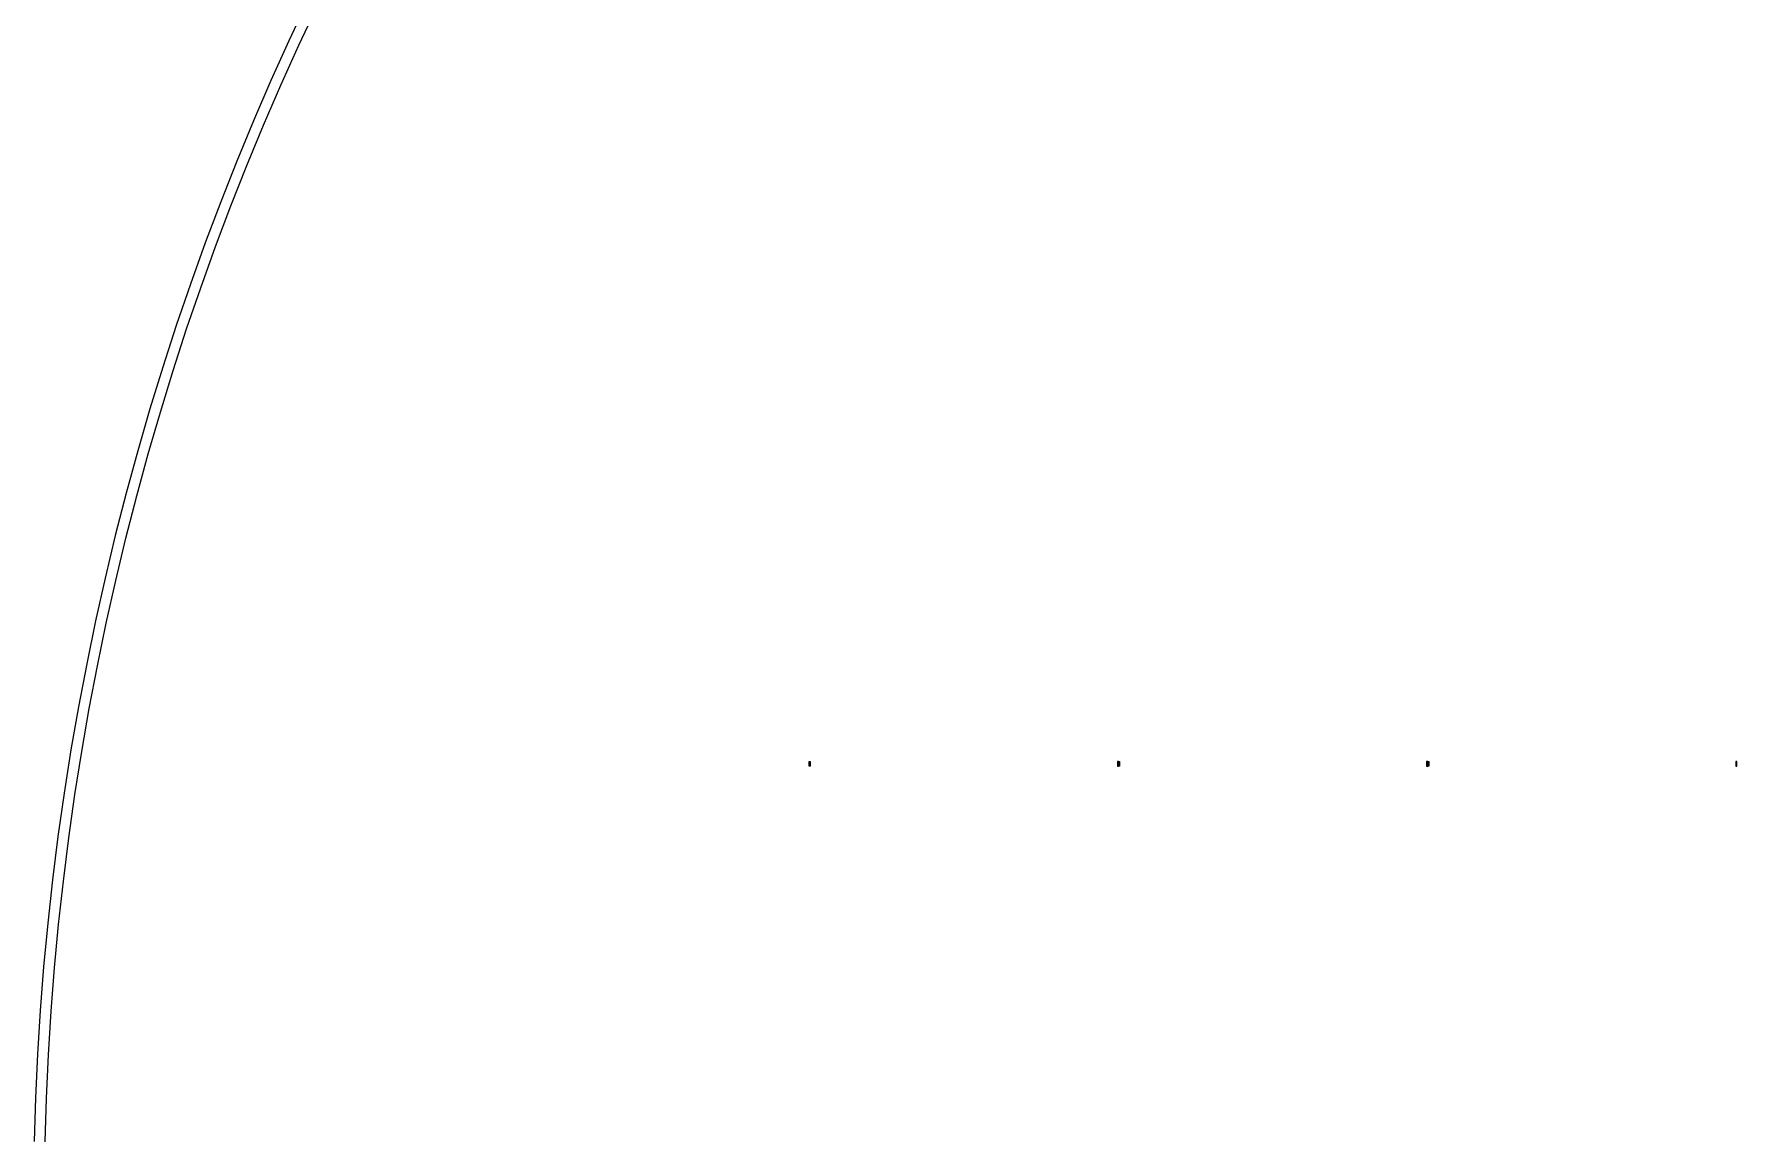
# Model space of a CAD drawing. Extents: x -50899 to 50899, y -48295 to 50898.
# Drawn here: x -50886 to -19775, y 1302 to 21419 of the extents above; entities that cross this region are included whole.
import ezdxf

# ---------------------------------------------------------------- set-up
doc = ezdxf.new("R2010")
doc.units = 0
doc.layers.add('PIN', color=3, linetype='continuous')

# ---------------------------------------------------------------- blocks, each defined once
blk = doc.blocks.new('A')
at = {"layer": 'PIN'}
for points in [[(-100, 32193), (-100, 32273), (-80, 32273), (-80, 32193), (-100, 32193)], [(5550, 32193), (5550, 32273), (5530, 32273), (5530, 32193), (5550, 32193)]]:
    blk.add_lwpolyline(points, dxfattribs=at)
blk = doc.blocks.new('B')
at = {"layer": 'PIN'}
for points in [[(-100, 32193), (-100, 32273), (-80, 32273), (-80, 32193), (-100, 32193)], [(5550, 32193), (5550, 32273), (5530, 32273), (5530, 32193), (5550, 32193)]]:
    blk.add_lwpolyline(points, dxfattribs=at)
blk = doc.blocks.new('C')
at = {"layer": 'PIN'}
for points in [[(-100, 32193), (-100, 32273), (-80, 32273), (-80, 32193), (-100, 32193)], [(5550, 32193), (5550, 32273), (5530, 32273), (5530, 32193), (5550, 32193)]]:
    blk.add_lwpolyline(points, dxfattribs=at)

msp = doc.modelspace()

# ---------------------------------------------------------------- linework, layer by layer
for points in [[(-45890, 22021), (-46230, 21297), (-46559, 20568), (-46877, 19834), (-47183, 19095), (-47477, 18351), (-47759, 17603), (-48030, 16851), (-48289, 16094), (-48536, 15333), (-48770, 14569), (-48993, 13801), (-49204, 13029), (-49403, 12255), (-49589, 11477), (-49763, 10696), (-49925, 9913), (-50075, 9128), (-50212, 8340), (-50337, 7550), (-50449, 6758), (-50549, 5965), (-50637, 5170), (-50712, 4374), (-50774, 3576), (-50824, 2778), (-50862, 1979), (-50886, 1180)], [(-50686, 1175), (-50662, 1971), (-50624, 2767), (-50575, 3562), (-50512, 4356), (-50438, 5149), (-50351, 5941), (-50251, 6732), (-50139, 7520), (-50015, 8307), (-49878, 9092), (-49729, 9874), (-49568, 10654), (-49394, 11432), (-49209, 12206), (-49011, 12978), (-48801, 13747), (-48579, 14512), (-48345, 15273), (-48099, 16031), (-47841, 16784), (-47572, 17534), (-47290, 18279), (-46997, 19020), (-46693, 19756), (-46376, 20487), (-46049, 21213), (-45710, 21934)]]:
    msp.add_lwpolyline(points)

# ---------------------------------------------------------------- block references
for name, p in [('A', (-36625, -24150)), ('B', (-30975, -24150)), ('C', (-25325, -24150))]:
    msp.add_blockref(name, p)

doc.saveas('drawing.dxf')
